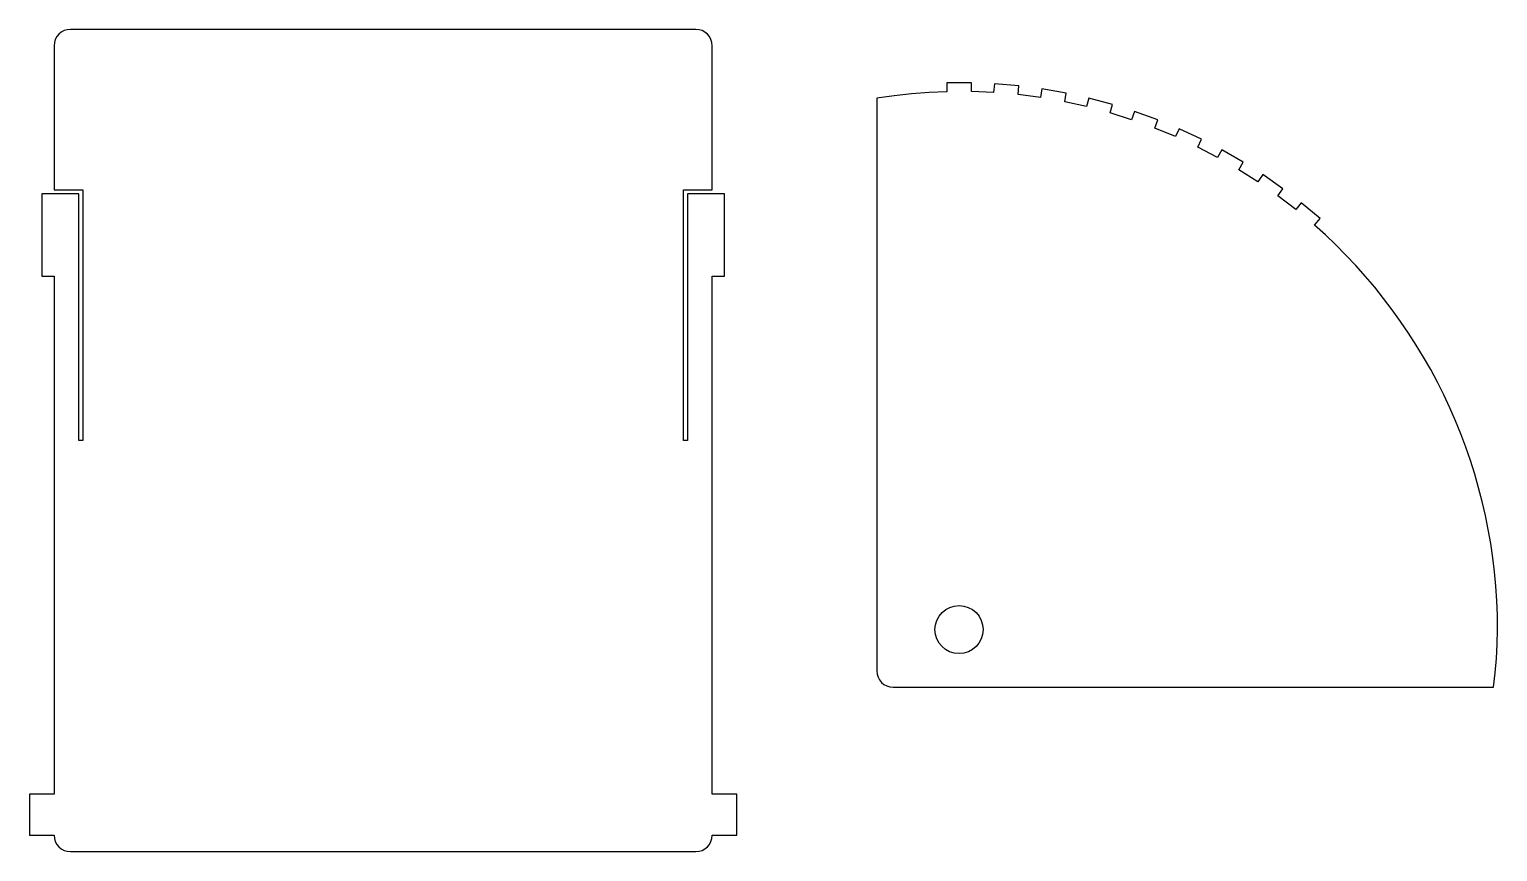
# Model space of a CAD drawing. Extents: x -3 to 175, y 197 to 297.
import ezdxf

# ---------------------------------------------------------------- set-up
doc = ezdxf.new("R2010")
doc.units = 0
doc.layers.add('phone', color=7, linetype='CONTINUOUS')
doc.layers.add('side', color=7, linetype='CONTINUOUS')

msp = doc.modelspace()

# ---------------------------------------------------------------- linework, layer by layer
at = {"layer": 'phone', "color": 7}
msp.add_lwpolyline([(1.999878, 297), (1.595768, 296.959692), (1.220081, 296.84342), (0.88005, 296.659452), (0.58446, 296.41554), (0.340548, 296.11995), (0.15658, 295.779919), (0.040308, 295.404232), (0, 295.000122), (0, 277.499898), (3.500045, 277.499898), (3.500045, 277.000187), (3.500045, 246.999952), (2.999817, 246.999952), (2.999817, 277.000187), (0, 277.000187), (-1.500167, 277.000187), (-1.500167, 266.999764), (0, 266.999764), (0, 203.999994), (-2.999817, 203.999994), (-2.999817, 198.999782), (0, 198.999782), (0.040308, 198.59567), (0.15658, 198.219983), (0.340548, 197.879954), (0.58446, 197.584364), (0.88005, 197.34045), (1.220081, 197.156483), (1.595768, 197.040212), (1.999878, 196.999905), (77.999888, 196.999905), (78.403999, 197.040212), (78.779687, 197.156483), (79.119718, 197.34045), (79.415306, 197.584364), (79.65922, 197.879954), (79.843187, 198.219983), (79.958942, 198.59567), (79.999768, 198.999782), (83.0001, 198.999782), (83.0001, 203.999994), (79.999768, 203.999994), (79.999768, 266.999764), (81.499934, 266.999764), (81.499934, 277.000187), (79.999768, 277.000187), (76.999951, 277.000187), (76.999951, 246.999952), (76.50024, 246.999952), (76.50024, 277.000187), (76.50024, 277.499898), (79.999768, 277.499898), (79.999768, 295.000122), (79.958942, 295.404232), (79.843187, 295.779919), (79.65922, 296.11995), (79.415306, 296.41554), (79.119718, 296.659452), (78.779687, 296.84342), (78.403999, 296.959692), (77.999888, 297), (1.999878, 297)], close=True, dxfattribs=at)
at = {"layer": 'side', "color": 7}
for points in [[(108.499803, 290.50014), (108.499803, 289.413391), (106.365938, 289.318776), (104.237101, 289.154681), (102.114349, 288.921239), (100.000063, 288.618609), (100.000063, 219.000041), (100.040545, 218.596022), (100.156697, 218.220313), (100.340847, 217.880324), (100.584528, 217.584784), (100.880332, 217.340839), (101.220057, 217.156953), (101.59603, 217.040801), (102.000049, 217.00032), (174.968692, 217.00032), (175.164219, 218.744718), (175.312914, 220.493349), (175.414514, 222.24542), (175.469283, 223.999872), (175.445735, 225.762261), (175.374827, 227.518301), (175.257352, 229.267461), (175.093575, 231.008684), (174.883496, 232.74144), (174.628173, 234.464407), (174.327342, 236.177055), (173.981796, 237.87859), (173.5918, 239.568219), (173.157883, 241.244619), (172.680046, 242.907526), (172.158817, 244.55588), (171.594725, 246.188888), (170.988035, 247.805492), (170.339277, 249.405163), (169.648715, 250.986842), (168.916612, 252.549736), (168.1435, 254.093051), (167.329642, 255.616257), (166.475567, 257.117767), (165.58154, 258.597317), (164.647825, 260.054113), (163.675217, 261.487096), (162.663715, 262.895209), (161.613848, 264.278186), (160.525881, 265.634705), (159.400344, 266.964236), (158.2375, 268.265457), (157.037879, 269.538367), (155.801481, 270.7813), (154.5291, 271.993859), (153.221265, 273.175091), (153.894894, 273.977625), (151.596988, 275.905671), (150.920977, 275.10057), (148.768063, 276.750591), (149.372371, 277.61308), (146.914656, 279.333903), (146.311936, 278.472976), (144.023819, 279.930248), (144.549282, 280.840785), (141.951602, 282.340443), (141.425082, 281.428345), (139.020019, 282.683052), (139.463725, 283.635446), (136.745132, 284.903065), (136.30169, 283.952735), (133.793969, 284.987308), (134.154067, 285.976374), (131.335196, 287.002666), (130.974834, 286.013601), (128.389061, 286.832671), (128.660259, 287.846025), (125.762807, 288.622207), (125.490551, 287.60626), (122.842071, 288.192788), (123.025163, 289.229426), (120.070826, 289.750311), (119.888263, 288.716796), (117.198509, 289.068189), (117.290055, 290.116177), (114.301586, 290.377664), (114.209511, 289.328644), (111.500178, 289.450591), (111.500178, 290.50014)], [(109.99999, 226.920078), (110.572284, 226.863457), (111.11759, 226.697828), (111.620299, 226.42954), (112.065063, 226.06468), (112.429659, 225.619915), (112.697946, 225.117472), (112.863576, 224.572165), (112.920196, 223.999872), (112.86093, 223.411438), (112.690538, 222.863222), (112.421457, 222.367393), (112.064799, 221.935063), (111.632734, 221.57867), (111.13664, 221.309588), (110.588424, 221.139461), (109.99999, 221.080195), (109.411557, 221.139461), (108.86334, 221.309588), (108.367247, 221.57867), (107.935182, 221.935063), (107.578524, 222.367393), (107.309442, 222.863222), (107.139051, 223.411438), (107.079784, 223.999872), (107.136405, 224.572165), (107.302034, 225.117472), (107.570322, 225.619915), (107.934917, 226.06468), (108.379682, 226.42954), (108.88239, 226.697828), (109.427697, 226.863457), (109.99999, 226.920078)]]:
    msp.add_lwpolyline(points, close=True, dxfattribs=at)

doc.saveas('drawing.dxf')
